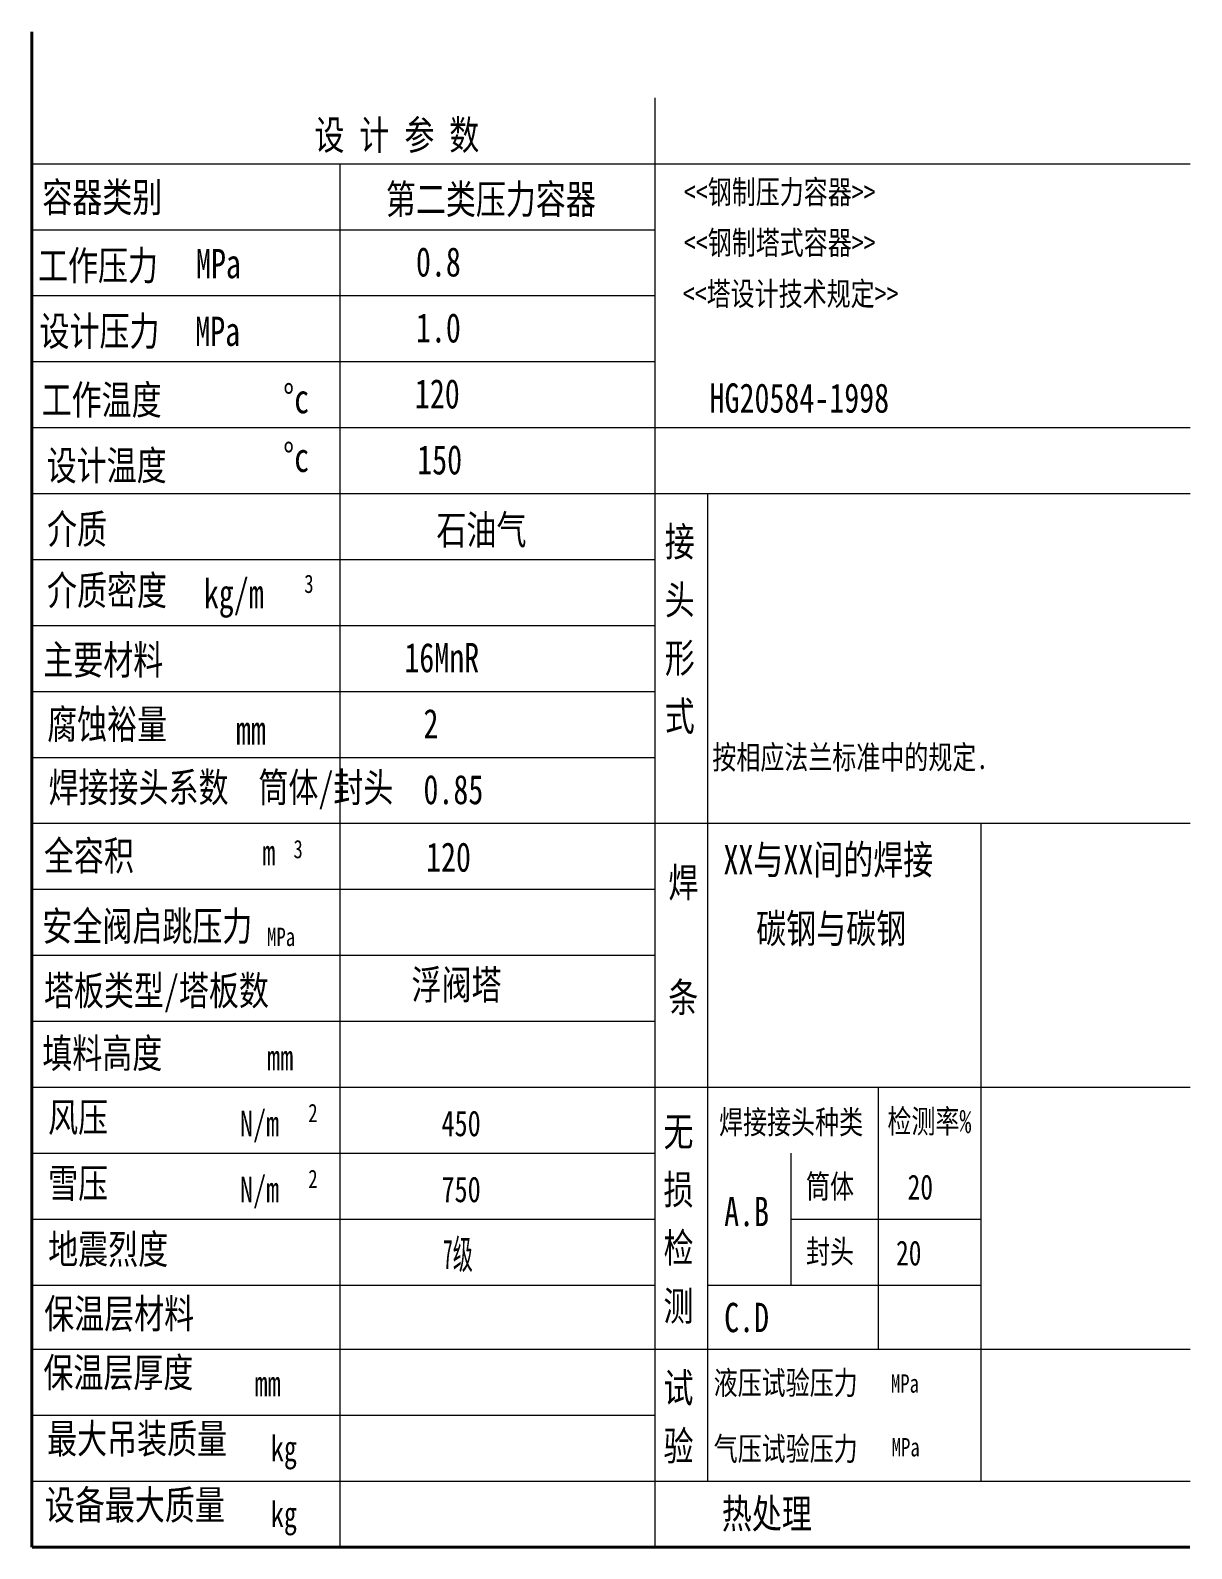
# Model space of a CAD drawing. Header units: millimetres. Extents: x -8058 to 12635, y -1342 to 1598.
# Drawn here: x -8058.3 to -7873.2, y -1204.4 to -962.3 of the extents above; entities that cross this region are included whole.
import ezdxf
from ezdxf.enums import TextEntityAlignment as Align

# ---------------------------------------------------------------- set-up
doc = ezdxf.new("R2010")
doc.units = ezdxf.units.MM
doc.header["$LTSCALE"] = 2
doc.layers.add('text', color=2, linetype='Continuous', lineweight=13)
doc.styles.add('ROMANS', font='', dxfattribs={"width": 0.75})
doc.styles.get("Standard").update_dxf_attribs({"font": '', "width": 0.5})
doc.styles.add('样式 2', font='', dxfattribs={"width": 0.75})
doc.styles.get('ROMANS').set_extended_font_data('宋体')
doc.styles.get('Standard').set_extended_font_data('宋体')
doc.styles.get('样式 2').set_extended_font_data('宋体')

msp = doc.modelspace()

# ---------------------------------------------------------------- linework, layer by layer
at = {"layer": 'text'}
for p, q in [((-7958.713, -973.012), (-7958.713, -1204.16)), ((-8058.059, -983.531), (-7873.392, -983.531)), ((-8008.936, -983.531), (-8008.936, -1204.16)), ((-8058.059, -994.05), (-7958.713, -994.05)), ((-8058.059, -1004.569), (-7958.713, -1004.569)), ((-8058.059, -1015.088), (-7958.713, -1015.088)), ((-8058.059, -1025.607), (-7873.392, -1025.607)), ((-8058.059, -1036.126), (-7873.392, -1036.126)), ((-7950.318, -1036.126), (-7950.318, -1193.641)), ((-8058.059, -1046.645), (-7958.713, -1046.645)), ((-8058.059, -1057.164), (-7958.713, -1057.164)), ((-8058.059, -1067.683), (-7958.713, -1067.683)), ((-8058.059, -1078.202), (-7958.713, -1078.202)), ((-8058.059, -1088.721), (-7873.392, -1088.721)), ((-7906.776, -1088.721), (-7906.776, -1193.641)), ((-8058.059, -1099.24), (-7958.713, -1099.24)), ((-8058.059, -1109.759), (-7958.713, -1109.759)), ((-8058.059, -1120.278), (-7958.713, -1120.278)), ((-8058.059, -1130.797), (-7873.392, -1130.797)), ((-7923.131, -1130.797), (-7923.131, -1172.669)), ((-8058.059, -1141.316), (-7958.713, -1141.316)), ((-7937.05, -1141.316), (-7937.05, -1162.354)), ((-8058.059, -1151.835), (-7958.713, -1151.835)), ((-7937.05, -1151.835), (-7906.776, -1151.835)), ((-8058.059, -1162.354), (-7958.713, -1162.354)), ((-7950.318, -1162.354), (-7906.776, -1162.354)), ((-8058.059, -1172.603), (-7873.392, -1172.603)), ((-8058.059, -1183.122), (-7958.713, -1183.122)), ((-8058.059, -1193.641), (-7873.392, -1193.641))]:
    msp.add_line(p, q, dxfattribs=at)
for points in [[(-8058.059, -962.493, 0.468, 0.468, 0), (-8058.059, -1204.16, 0.468, 0.468, 0)], [(-8058.059, -1204.16, 0.468, 0.468, 0), (-7873.392, -1204.16, 0.468, 0.468, 0)]]:
    msp.add_lwpolyline(points, format="xyseb", dxfattribs=at)

# ---------------------------------------------------------------- texts
at = {"layer": 'text', "width": 0.75}
for s, height, style, p in [('容器类别', 4.6751, '样式 2', (-8056.388, -991.217)), ('第二类压力容器', 4.6751, '样式 2', (-8001.623, -991.525)), ('<<钢制压力容器>>', 3.7401, '样式 2', (-7954.116, -989.908)), ('<<钢制塔式容器>>', 3.7401, '样式 2', (-7954.116, -997.978)), ('工作压力', 4.6751, '样式 2', (-8057.077, -1002.114)), ('MPa', 4.6751, 'ROMANS', (-8031.883, -1001.785)), ('0.8', 4.6751, 'ROMANS', (-7996.821, -1001.518)), ('<<塔设计技术规定>>', 3.7401, '样式 2', (-7954.295, -1006.135)), ('设计压力', 4.6751, '样式 2', (-8056.838, -1012.561)), ('MPa', 4.6751, 'ROMANS', (-8032.005, -1012.584)), ('1.0', 4.6751, 'ROMANS', (-7996.821, -1012.037)), ('工作温度', 4.6751, '样式 2', (-8056.497, -1023.53)), ('120', 4.6751, 'ROMANS', (-7996.991, -1022.556)), ('HG20584-1998', 4.67512, 'ROMANS', (-7950.005, -1023.232)), ('设计温度', 4.6751, '样式 2', (-8055.693, -1033.987)), ('150', 4.6751, 'ROMANS', (-7996.617, -1033.075)), ('介质', 4.6751, '样式 2', (-8055.638, -1044.136)), ('石油气', 4.6751, '样式 2', (-7993.549, -1044.242)), ('接', 4.675, '样式 2', (-7957.155, -1046.142)), ('介质密度', 4.6751, '样式 2', (-8055.638, -1053.904)), ('kg/m', 4.6751, 'ROMANS', (-8030.634, -1054.417)), ('3', 2.922, 'ROMANS', (-8014.63, -1051.98)), ('头', 4.675, '样式 2', (-7957.155, -1055.414)), ('主要材料', 4.6751, '样式 2', (-8056.239, -1064.986)), ('16MnR', 4.6751, 'ROMANS', (-7998.672, -1064.632)), ('形', 4.675, '样式 2', (-7957.155, -1064.686)), ('腐蚀裕量', 4.6751, '样式 2', (-8055.614, -1075.267)), ('式', 4.675, '样式 2', (-7957.155, -1073.959)), ('mm', 4.6751, 'ROMANS', (-8025.514, -1076.181)), ('2', 4.675, 'ROMANS', (-7995.624, -1075.151)), ('按相应法兰标准中的规定.', 3.7401, '样式 2', (-7949.574, -1080.053)), ('0.85', 4.6751, 'ROMANS', (-7995.624, -1085.67)), ('全容积', 4.6751, '样式 2', (-8056.132, -1096.225)), ('3', 2.922, 'ROMANS', (-8016.352, -1094.292)), ('120', 4.6751, 'ROMANS', (-7995.213, -1096.435)), ('XX与XX间的焊接', 4.6751, '样式 2', (-7947.802, -1096.854)), ('m', 4.091, 'ROMANS', (-8021.332, -1095.396)), ('焊', 4.675, '样式 2', (-7956.584, -1100.505)), ('安全阀启跳压力', 4.6751, '样式 2', (-8056.388, -1107.456)), ('碳钢与碳钢', 4.6751, '样式 2', (-7942.58, -1107.837)), ('MPa', 2.922, 'ROMANS', (-8020.557, -1108.281)), ('塔板类型/塔板数', 4.6751, '样式 2', (-8056.132, -1117.719)), ('浮阀塔', 4.6751, '样式 2', (-7997.527, -1116.793)), ('条', 4.675, '样式 2', (-7956.584, -1118.813)), ('填料高度', 4.6751, '样式 2', (-8056.388, -1127.734)), ('mm', 4.0907, 'ROMANS', (-8020.557, -1128.103)), ('风压', 4.6751, '样式 2', (-8055.461, -1137.931)), ('N/m', 4.0907, 'ROMANS', (-8024.885, -1138.622)), ('2', 2.922, 'ROMANS', (-8013.99, -1136.368)), ('450', 4.0907, 'ROMANS', (-7992.755, -1138.622)), ('无', 4.675, '样式 2', (-7957.357, -1140.21)), ('焊接接头种类', 3.7401, '样式 2', (-7948.491, -1138.239)), ('检测率%', 3.7401, '样式 2', (-7921.654, -1138.106)), ('雪压', 4.6751, '样式 2', (-8055.461, -1148.45)), ('N/m', 4.0907, 'ROMANS', (-8024.885, -1149.141)), ('2', 2.922, 'ROMANS', (-8013.99, -1146.887)), ('750', 4.0907, 'ROMANS', (-7992.755, -1149.141)), ('损', 4.675, '样式 2', (-7957.357, -1149.483)), ('筒体', 3.7401, '样式 2', (-7934.629, -1148.499)), ('20', 3.9739, 'ROMANS', (-7918.437, -1148.716)), ('A.B', 4.6751, 'ROMANS', (-7947.686, -1152.965)), ('地震烈度', 4.6751, '样式 2', (-8055.461, -1158.969)), ('检', 4.675, '样式 2', (-7957.357, -1158.755)), ('封头', 3.7401, '样式 2', (-7934.629, -1158.891)), ('20', 3.9739, 'ROMANS', (-7920.283, -1159.235)), ('测', 4.675, '样式 2', (-7957.357, -1168.027)), ('C.D', 4.6751, 'ROMANS', (-7947.686, -1169.866)), ('保温层厚度', 4.6751, '样式 2', (-8056.224, -1178.643)), ('试', 4.675, '样式 2', (-7957.357, -1181.084)), ('液压试验压力', 3.7401, '样式 2', (-7949.354, -1179.823)), ('MPa', 2.922, 'ROMANS', (-7921.097, -1179.516)), ('mm', 4.0907, 'ROMANS', (-8022.562, -1180.09)), ('kg', 4.0907, 'ROMANS', (-8019.961, -1190.446)), ('验', 4.675, '样式 2', (-7957.357, -1190.356)), ('气压试验压力', 3.7401, '样式 2', (-7949.354, -1190.342)), ('MPa', 2.922, 'ROMANS', (-7920.976, -1189.672)), ('设备最大质量', 4.6751, '样式 2', (-8055.983, -1199.76)), ('热处理', 4.6751, '样式 2', (-7948.055, -1201.15)), ('kg', 4.0907, 'ROMANS', (-8019.961, -1200.965))]:
    msp.add_text(s, height=height, dxfattribs=dict(at, style=style)).set_placement(p)
at = {"layer": 'text', "style": 'ROMANS', "width": 0.75}
for p in [(-8015.923, -1020.985), (-8015.923, -1030.336)]:
    msp.add_text('%%Dc', height=4.6751, dxfattribs=at).set_placement(p, align=Align.MIDDLE_CENTER)
at = {"layer": 'text', "width": 0.5}
msp.add_text('7级', height=4.6751, dxfattribs=at).set_placement((-7992.53, -1159.771))
at = {"layer": 'text', "attachment_point": 7, "style": '样式 2'}
for s, insert, char_height, width in [('设 计 参 数', (-8013.007, -981.81), 4.6751, 40.63634), ('焊接接头系数  筒体/封头', (-8055.398, -1086.465), 4.67512, 85.73887), (' 保温层材料', (-8058.48, -1169.827), 4.6751, 41.10647), ('最大吊装质量 ', (-8055.633, -1189.735), 4.6751, 44.74993)]:
    msp.add_mtext(s, dxfattribs=dict(at, insert=insert, char_height=char_height, width=width))

doc.saveas('drawing.dxf')
